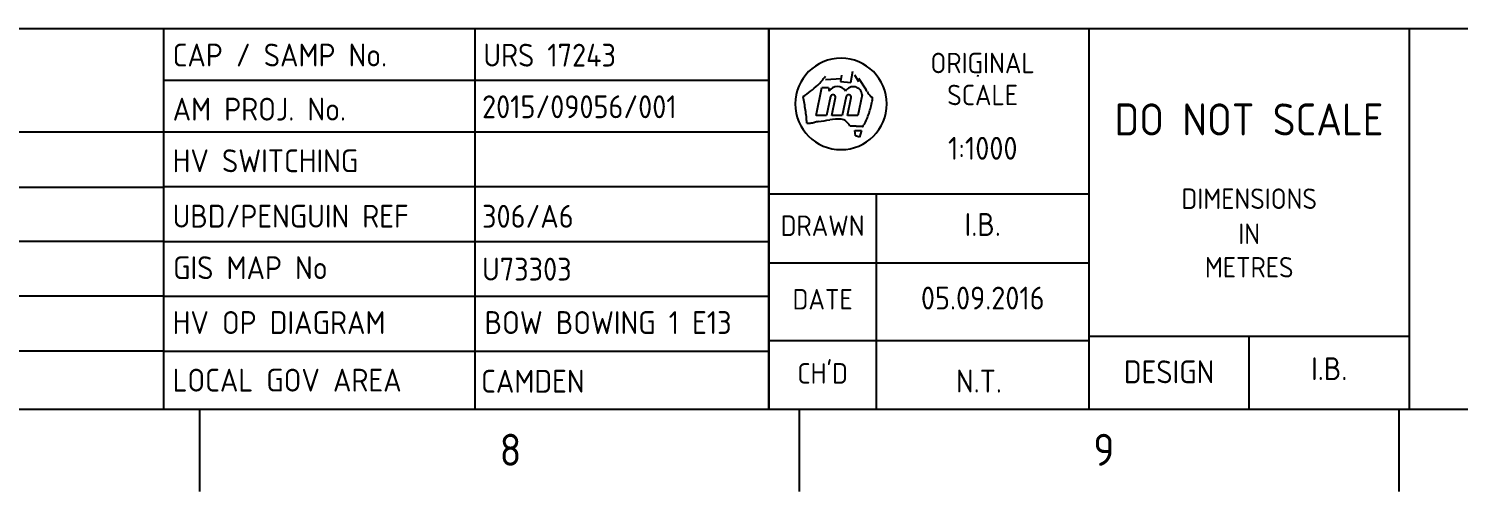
# Paper-space layout 'EARTHING' of a CAD drawing. Extents: x 6 to 839, y -116 to 471.
# Drawn here: x 469.5 to 625.8, y -115.9 to -65.2 of the extents above; entities that cross this region are included whole.
import ezdxf
from ezdxf.enums import TextEntityAlignment as Align

# ---------------------------------------------------------------- set-up
doc = ezdxf.new("R2010")
doc.units = 0
doc.layers.add('Notes', color=7, linetype='Continuous')
doc.styles.add('iecISOCP', font='isocp.shx')

# ---------------------------------------------------------------- blocks, each defined once
blk = doc.blocks.new('A1_FRAME_TITLE')
at = {"layer": 'Notes', "color": 3, "linetype": 'Continuous'}
for p, q in [((478.24, 47.62), (478.24, 5.97)), ((544.37, 47.62), (544.37, 5.97)), ((544.37, 41.97), (544.37, 5.97))]:
    blk.add_line(p, q, dxfattribs=at)
at = {"layer": 'Notes', "color": 7}
for p, q in [((512.26, 47.62), (512.26, 5.97)), ((552.33, 42.52), (552.22, 41.82)), ((553.35, 41.71), (553.55, 42.96)), ((567.1, 42.48), (567.3, 42.44)), ((478.24, 41.97), (544.37, 41.97)), ((549.56, 38.09), (550.17, 41.17)), ((550.17, 41.17), (550.92, 41.17)), ((550.56, 42.05), (552.33, 42.16)), ((550.92, 41.17), (550.97, 40.77)), ((552.22, 41.82), (553.35, 41.71)), ((554.18, 42.18), (555.01, 40.9)), ((551.11, 40.17), (550.7, 38.09)), ((551.27, 38.09), (551.66, 40.06)), ((552.83, 40.17), (552.41, 38.09)), ((552.98, 38.09), (553.37, 40.06)), ((554.57, 40.35), (554.12, 38.09)), ((550.7, 38.09), (549.56, 38.09)), ((552.41, 38.09), (551.27, 38.09)), ((554.12, 38.09), (552.98, 38.09)), ((332.81, 36.33), (478.24, 36.33)), ((478.24, 36.33), (544.37, 36.33)), ((554.62, 36.89), (553.22, 36.97)), ((553.22, 36.97), (554.62, 36.89)), ((554.62, 36.89), (553.22, 36.97)), ((553.85, 35.89), (553.78, 36.47)), ((553.78, 36.47), (554.51, 36.47)), ((554.51, 36.47), (554.3, 35.74)), ((554.3, 35.74), (553.85, 35.89)), ((332.78, 30.28), (478.24, 30.28)), ((478.24, 30.33), (544.37, 30.33)), ((556.15, 5.97), (556.15, 29.54)), ((478.24, 24.33), (332.78, 24.33)), ((478.24, 24.33), (544.37, 24.33)), ((544.37, 21.97), (579.37, 21.97)), ((478.24, 18.33), (332.78, 18.33)), ((478.24, 18.33), (544.37, 18.33)), ((544.37, 13.47), (579.37, 13.47)), ((596.87, 5.97), (596.87, 13.97)), ((478.24, 12.33), (332.78, 12.33)), ((478.24, 12.33), (544.37, 12.33))]:
    blk.add_line(p, q, dxfattribs=at)
at = {"layer": 'Notes', "color": 3}
for p, q in [((544.37, 5.97), (544.37, 47.62)), ((579.37, 5.97), (579.37, 47.62)), ((614.37, 5.97), (614.37, 47.62)), ((579.37, 13.97), (614.37, 13.97))]:
    blk.add_line(p, q, dxfattribs=at)
at = {"layer": 'Notes', "color": 7, "linetype": 'Continuous'}
blk.add_line((544.37, 29.54), (579.37, 29.54), dxfattribs=at)
at = {"layer": 'Notes', "linetype": 'Continuous'}
for p, q in [((482.19, 5.97), (482.19, -3.03)), ((547.7, 5.97), (547.7, -3.03)), ((613.21, 5.97), (613.21, -3.03))]:
    blk.add_line(p, q, dxfattribs=at)
at = {"layer": 'Notes', "color": 3, "linetype": 'Continuous', "flags": 128}
for points in [[(123.8, 47.62), (824.37, 47.62)], [(123.8, 5.97), (824.37, 5.97)]]:
    blk.add_lwpolyline(points, dxfattribs=at)
at = {"layer": 'Notes', "color": 7}
for centre, radius, start, end in [((552.27, 39.37), 5, 0, 180), ((545.21, 46.16), 6.54, 319.3047, 324.8782), ((578.7, 57.06), 28.87, 210.1483, 211.8601), ((542.41, 49.09), 10.59, 302.5841, 308.1576), ((542.41, 49.09), 10.59, 308.157, 313.7305), ((545.21, 46.16), 6.54, 313.7309, 319.3045), ((551.87, 40.21), 1.06, 31.7884, 148.2116), ((553.61, 40.3), 0.961, 2.5982, 150.8098), ((477.01, -10.21), 93.25, 33.1096, 33.2341), ((558.55, 42.96), 4.09, 213.1151, 222.4146), ((552.27, 39.37), 5, 180, 0), ((527.29, 35.61), 21.32, 10.3053, 12.3306), ((527.29, 35.61), 21.32, 8.2795, 10.3048), ((551.39, 40.11), 0.28, 348.6911, 168.6911), ((553.1, 40.11), 0.28, 348.6911, 168.6911), ((542.7, 42.48), 13.29, 341.8901, 347.8434), ((555.89, 40.53), 0.484, 222.42, 236.4422), ((556.07, 40.81), 0.815, 236.4359, 244.7422), ((553.96, 40.06), 1.76, 347.8434, 354.1409), ((554.11, 40.04), 1.61, 354.1436, 1.0342), ((528.59, 35.8), 20.01, 6.2539, 8.2792), ((528.59, 35.8), 20.01, 4.2291, 6.2543), ((546.76, 59.88), 22.65, 277.7418, 280.8825), ((551.91, 33.09), 4.63, 85.4613, 100.8824), ((552.2, 36.78), 0.924, 46.5875, 85.4612), ((548.02, 40.74), 7.69, 331.5942, 341.8897), ((548.72, 39.42), 2.15, 265.1734, 270.0504), ((548.72, 39.51), 2.24, 270.0438, 274.7322), ((548.65, 40.42), 3.15, 274.7358, 283.0812), ((550.47, 32.55), 4.93, 97.7419, 103.0814), ((551.36, 35.89), 2.16, 30.1885, 46.5879), ((554.13, 37.45), 0.75, 311.6083, 321.0792), ((554.18, 37.41), 0.675, 321.0838, 331.5982)]:
    blk.add_arc(centre, radius, start, end, dxfattribs=at)
at = {"layer": 'Notes', "color": 7, "style": 'iecISOCP'}
for s, height, p in [('CAP / SAMP No.', 2.5, (479.24, 43.47)), ('AM PROJ. No.', 2.5, (479.24, 37.55)), ('HV SWITCHING', 2.5, (479.24, 31.9)), ('UBD/PENGUIN REF', 2.5, (479.24, 25.84)), ('GIS MAP No', 2.5, (479.29, 20.2)), ('HV OP DIAGRAM', 2.5, (479.24, 14.2)), ('LOCAL GOV AREA', 2.5, (479.24, 7.9)), ('8', 3.5, (514.97, -0.22)), ('9', 3.5, (579.84, -0.22))]:
    blk.add_text(s, height=height, dxfattribs=at).set_placement(p)
for s, height, p in [('ORIGINAL', 2.24, (567.74, 42.73)), ('SCALE', 2.24, (567.74, 39.23)), ('DIMENSIONS', 2.24, (596.87, 27.88)), ('DRAWN', 2.24, (550.26, 24.93)), ('IN', 2.24, (596.87, 24.04)), ('METRES', 2.24, (596.87, 20.38)), ('DATE', 2.24, (550.26, 16.88)), ("CH'D", 2.24, (550.26, 8.77)), ('DESIGN', 2.5, (588.12, 8.81))]:
    blk.add_text(s, height=height, dxfattribs=at).set_placement(p, align=Align.CENTER)
at = {"layer": 'Notes', "insert": (596.84, 37.67), "char_height": 3.5, "width": 29.1, "attachment_point": 5, "style": 'iecISOCP'}
blk.add_mtext('DO NOT SCALE', dxfattribs=at)
at = {"layer": 'Notes', "color": 7, "style": 'iecISOCP'}
for tag, p in [('CAP_NO', (513.19, 43.46)), ('IE_NUM', (513.05, 37.81)), ('REF_No_1', (335.24, 32.31)), ('REF_1', (362.52, 32.31)), ('HV_SWITCH', (513.46, 32.16)), ('GEN_WO', (441.71, 31.76)), ('REF_No_2', (335.24, 26.31)), ('REF_2', (362.52, 26.31)), ('OH_WO', (441.71, 25.81)), ('UBD_REF', (513.05, 25.83)), ('REF_No_3', (335.24, 20.31)), ('REF_3', (362.52, 20.31)), ('UG_WO', (441.71, 20.05)), ('GIS_MAP_No', (513.05, 20.04)), ('REF_No_4', (335.24, 14.31)), ('REF_4', (362.52, 14.31)), ('SUB_WO', (441.71, 13.81)), ('HV_OP_DIAG', (513.33, 14.2)), ('LGA', (512.95, 7.78))]:
    blk.add_attdef(tag, p, '', height=2.5, dxfattribs=at)
at = {"layer": 'Notes', "style": 'iecISOCP'}
for tag, p in [('T1', (684.37, 39.47)), ('T2', (684.37, 34.35)), ('T3', (684.37, 28.92)), ('T4', (684.37, 23.66)), ('T5', (684.37, 18.23)), ('T6', (684.37, 12.97))]:
    blk.add_attdef(tag, text='', height=3.5, dxfattribs=at).set_placement(p, align=Align.CENTER)
at = {"layer": 'Notes', "color": 7, "style": 'iecISOCP'}
for tag, p in [('scale', (567.76, 33.27)), ('DRAWN', (567.76, 24.93)), ('DATE', (567.76, 16.88)), ('DESIGN', (605.62, 9.15))]:
    blk.add_attdef(tag, text='', height=2.5, dxfattribs=at).set_placement(p, align=Align.CENTER)
at = {"layer": 'Notes', "color": 4, "style": 'iecISOCP'}
blk.add_attdef('NUM', text='', height=7, dxfattribs=at).set_placement((792.37, 20.12), align=Align.MIDDLE_CENTER)
at = {"layer": 'Notes', "color": 1, "style": 'iecISOCP'}
blk.add_attdef('REV', text='', height=5, dxfattribs=at).set_placement((820.05, 17.1), align=Align.CENTER)
at = {"layer": 'Notes', "color": 7, "style": 'iecISOCP'}
for tag, p in [('NS', (790.71, 8.12)), ('SHTS', (805.41, 8.12))]:
    blk.add_attdef(tag, text='', height=2.5, dxfattribs=at).set_placement(p, align=Align.MIDDLE)
at = {"layer": 'Notes', "style": 'iecISOCP'}
blk.add_attdef('ExportID', (9.08, 2.39), '', height=2.5, dxfattribs=at)
at = {"layer": 'Notes', "style": 'iecISOCP', "flags": 1}
for tag, p in [('ProjectType', (14.17, -26.8)), ('ProjectNumber', (23.56, -26.82)), ('DrawingNumber', (35.51, -26.8)), ('ProjectDescription', (47.56, -26.83)), ('ExportDate', (60.28, -26.79)), ('ExportUserName', (69.15, -26.8)), ('DesignerCompanyName', (81.48, -26.79)), ('ExportAreaOfInterest', (97.1, -26.81)), ('GIS_SUCCESS', (112, -26.78)), ('CAD_SUCCESS', (121.79, -26.78)), ('DEPOTCODE', (132.11, -26.88)), ('ExportCategories', (140.08, -26.8)), ('Comments', (154.38, -26.88))]:
    blk.add_attdef(tag, p, '', height=1, dxfattribs=at)

psp = doc.layouts.new('EARTHING')

# ---------------------------------------------------------------- block references
at = {"layer": 'Notes'}
ref = psp.add_blockref('A1_FRAME_TITLE', (6.04097, -112.84735), dxfattribs=at)
ref.add_attrib('DESIGN', 'I.B.', dxfattribs={"color": 7, "height": 2.5, "style": 'iecISOCP'}).set_placement((611.65759, -103.69284), align=Align.CENTER)
ref.add_attrib('DRAWN', 'I.B.', dxfattribs={"color": 7, "height": 2.5, "style": 'iecISOCP'}).set_placement((573.79715, -87.91678), align=Align.CENTER)
ref.add_attrib('DATE', '05.09.2016', dxfattribs={"color": 7, "height": 2.5, "style": 'iecISOCP'}).set_placement((573.79715, -95.96702), align=Align.CENTER)
ref.add_attrib('scale', '1:1000', dxfattribs={"color": 7, "height": 2.5, "style": 'iecISOCP'}).set_placement((573.79715, -79.57854), align=Align.CENTER)
ref.add_attrib('CAP_NO', 'URS 17243', (519.22871, -69.39033), dxfattribs={"color": 7, "height": 2.5, "style": 'iecISOCP'})
ref.add_attrib('IE_NUM', '2015/09056/001', (519.09095, -75.03721), dxfattribs={"color": 7, "height": 2.5, "style": 'iecISOCP'})
ref.add_attrib('UBD_REF', '306/A6', (519.09095, -87.01962), dxfattribs={"color": 7, "height": 2.5, "style": 'iecISOCP'})
ref.add_attrib('GIS_MAP_No', 'U73303', (519.09095, -92.80422), dxfattribs={"color": 7, "height": 2.5, "style": 'iecISOCP'})
ref.add_attrib('HV_OP_DIAG', 'BOW BOWING 1 E13', (519.36745, -98.64827), dxfattribs={"color": 7, "height": 2.5, "style": 'iecISOCP'})
ref.add_attrib('LGA', 'CAMDEN', (518.98636, -105.06994), dxfattribs={"color": 7, "height": 2.5, "style": 'iecISOCP'})

# ---------------------------------------------------------------- texts
at = {"layer": 'Notes', "color": 7, "style": 'iecISOCP'}
psp.add_attdef('N.T.', text='', height=2.5, dxfattribs=at).set_placement((573.38179, -105.05183), align=Align.CENTER)

doc.saveas('drawing.dxf')
